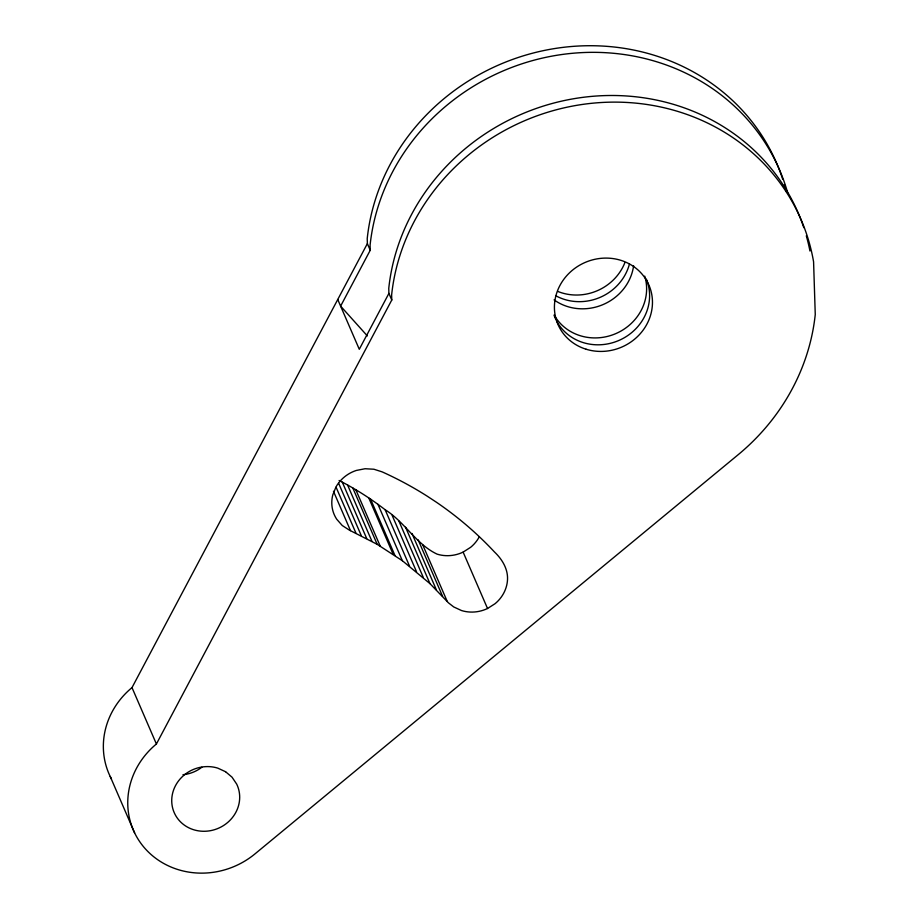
<?xml version="1.0" encoding="UTF-8"?>
<svg xmlns="http://www.w3.org/2000/svg" width="919" height="919" viewBox="0 0 919 919"><rect width="100%" height="100%" fill="white"/><g stroke="black" fill="none" stroke-linecap="round" stroke-linejoin="round"><path stroke-width="1.38" d="M111.452 778.933A78.793 73.313 -23.4 0 1 132.003 687.607L367.37 243.615L367.221 238.618A215.184 200.216 -23.4 0 1 558.327 47.995A215.184 200.216 -23.4 0 1 782.701 179.228M787.64 192.68A215.184 200.216 -23.4 0 0 564.955 54.106A215.184 200.216 -23.4 0 0 370.081 245.247L370.242 250.244L340.616 306.13L367.347 335.917M803.792 227.648A215.184 200.216 -23.4 0 0 579.108 97.873A215.184 200.216 -23.4 0 0 388.76 288.394L388.909 293.391L359.283 349.277L337.744 299.502M156.402 743.999L391.781 300.008L391.62 295.01A215.184 200.216 -23.4 0 1 597.005 102.813A215.184 200.216 -23.4 0 1 813.579 261.789L815.256 314.505A215.184 200.216 -23.4 0 1 738.083 454.779L255.011 853.866A78.793 73.313 -23.4 0 1 145.328 848.823A78.793 73.313 -23.4 0 1 156.402 743.999L132.003 687.607M339.1 480.499C355.331 488.759 370.736 498.603 385.141 509.735C404.716 521.958 416.261 544.37 437.122 554.146A34.348 31.958 -23.4 0 0 463.13 552.101L470.666 547.287A34.348 31.958 -23.4 0 0 479.408 536.593M487.529 608.504L495.077 603.691A34.348 31.958 -23.4 0 0 507.391 581.29C508.655 569.849 502.452 559.556 494.445 551.94A382.511 355.894 -23.4 0 0 436.364 502.199L427.151 496.134A382.511 355.894 -23.4 0 0 382.178 471.884L373.907 469.23L365.084 468.736L356.308 470.448A34.371 31.97 -23.4 0 0 335.998 486.932L332.77 494.95A34.371 31.97 -23.4 0 0 336.699 519.201L342.247 525.519L349.404 530.148L377.204 544.347L402.35 560.716L429.977 583.645L448.564 602.933L453.722 606.942L461.533 610.549A34.348 31.958 -23.4 0 0 487.529 608.504L463.13 552.101M367.37 243.615L370.242 250.244M388.909 293.391L391.781 300.008M422.855 545.093L447.254 601.486M418.179 539.913L442.59 596.316M411.988 533.479L436.387 589.883M405.578 527.242L429.977 583.645M398.961 521.199L423.372 577.603M392.149 515.364L416.548 571.767M385.141 509.735L409.541 566.138M377.939 504.324L402.35 560.716M370.564 499.12L394.963 555.524M368.772 497.949L393.171 554.341M355.825 489.747L380.225 546.15M352.793 487.943L377.204 544.347M347.577 485.002L371.988 541.394M342.305 482.153L366.715 538.545M338.663 483.337L361.362 535.8M336.101 487.265L355.963 533.169M333.471 491.286L350.495 530.631M110.223 776.498L134.622 832.901M646.379 279.204A49.557 46.111 -23.4 0 1 620.049 339.938A49.557 46.111 -23.4 0 1 556.454 320.697M555.857 319.502A49.557 46.111 -23.4 0 1 554.283 315.814M201.812 767.273A34.359 31.958 -23.4 0 1 182.973 774.717M784.378 184.685A215.184 200.216 -23.4 0 1 786.25 191.554M624.886 262.604A49.557 46.111 -23.4 0 1 557.73 291.403M629.458 263.971A49.557 46.111 -23.4 0 1 555.593 295.642M806.308 235.827A215.184 200.216 -23.4 0 1 809.949 251.002M644.747 276.125A49.557 46.111 -23.4 0 1 615.741 333.643A49.557 46.111 -23.4 0 1 554.111 314.976M633.616 265.74A49.557 46.111 -23.4 0 1 603.163 304.534A49.557 46.111 -23.4 0 1 554.088 299.87M225.58 771.73L217.757 768.123A34.359 31.958 -23.4 0 0 171.899 797.382A34.359 31.958 -23.4 0 0 211.163 830.546A34.359 31.958 -23.4 0 0 236.7 784.125L232.036 777.187L225.58 771.73M586.058 349.209A49.557 46.111 -23.4 0 0 651.835 294.861A49.557 46.111 -23.4 0 0 572.434 270.209A49.557 46.111 -23.4 0 0 586.058 349.209"/></g></svg>
